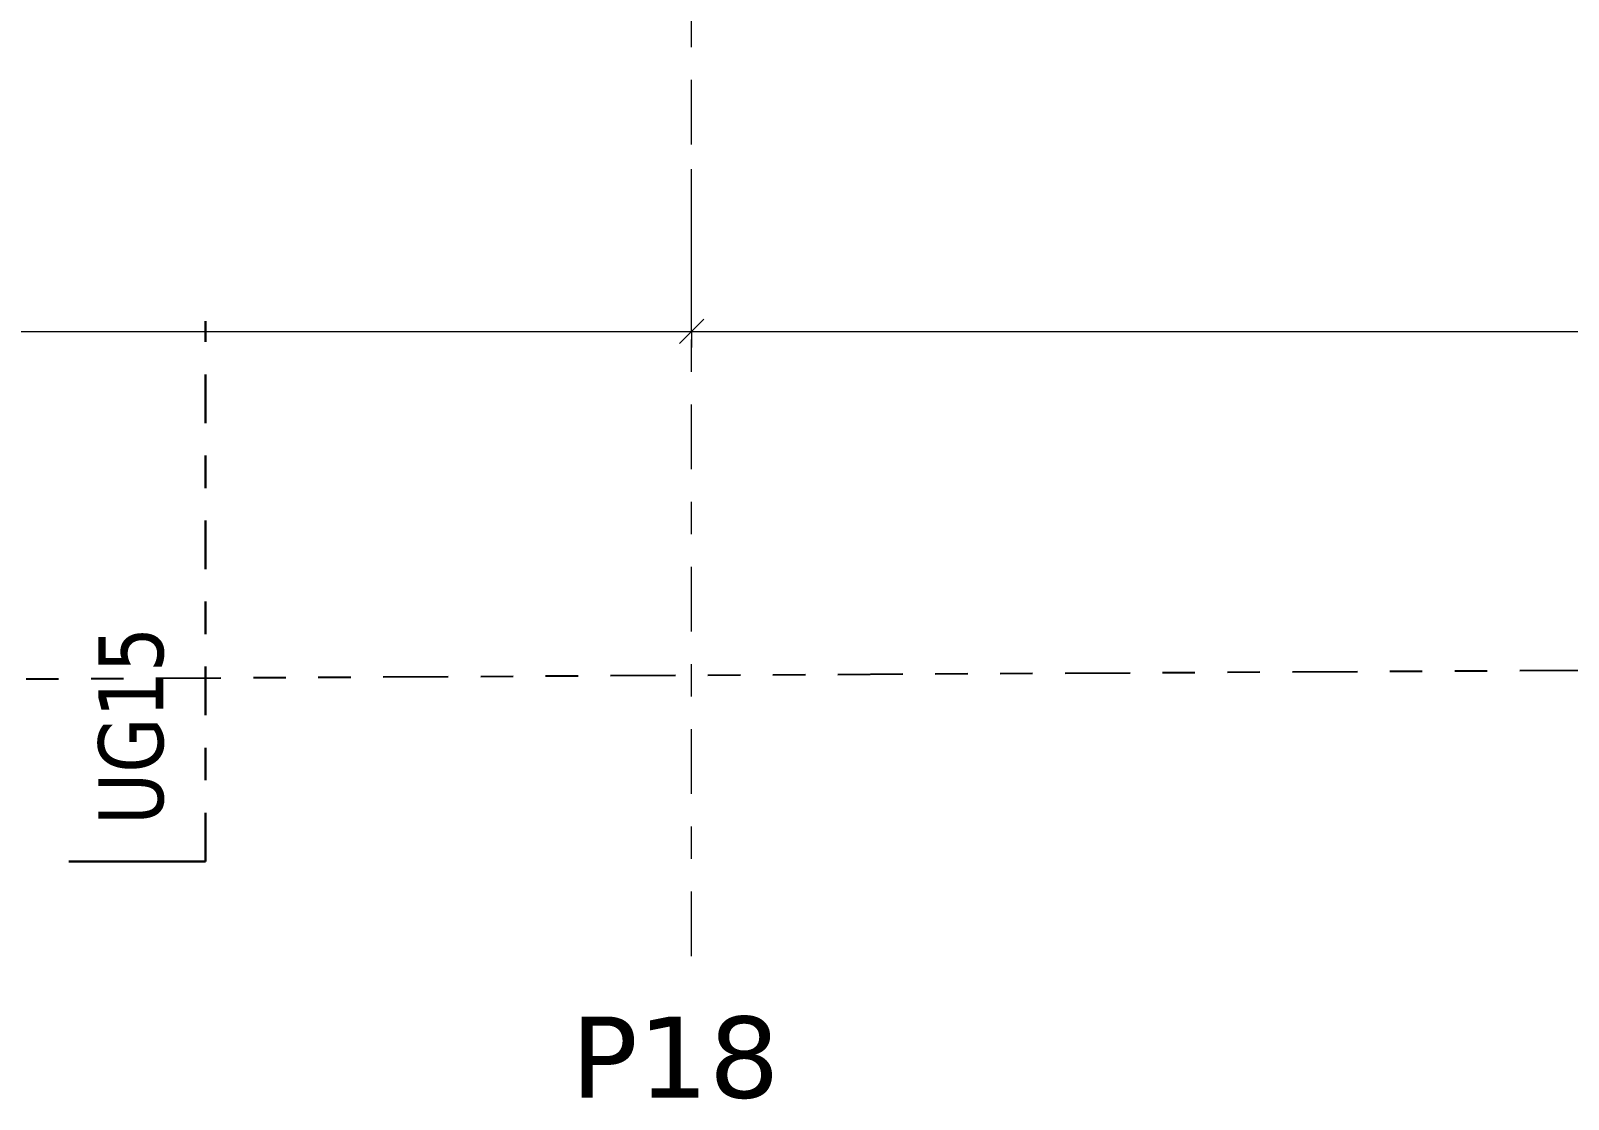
# Model space of a CAD drawing. Header units: metres. Extents: x -86 to 44, y -23 to 39.
# Drawn here: x 16.517 to 21.252, y -21.098 to -17.807 of the extents above; entities that cross this region are included whole.
import ezdxf

# ---------------------------------------------------------------- set-up
doc = ezdxf.new("R2010")
doc.units = ezdxf.units.M
for name, pattern in [('_Grundgrenze_', [0.45, 0.2, -0.05, 0.05, -0.05, 0.05, -0.05]), ('_Rasterlinie_', [0.375, 0.2, -0.05, 0.075, -0.05]), ('_Schnittlinie_', [0.3, 0.15, -0.05, 0.05, -0.05]), ('Strichpunkt - Weit', [0.5, 0.2, -0.15, 0, -0.15])]:
    doc.linetypes.add(name, pattern=pattern)
for name, color, linetype, lineweight in [('A-____-____-DIMS', 7, 'Continuous', 5), ('A-____-____-DIMS-50', 7, 'Continuous', 5), ('S-GRID-____-OTLN', 7, 'Continuous', 5)]:
    doc.layers.add(name, color=color, linetype=linetype, lineweight=lineweight)
for name, color, linetype, lineweight, true_color in [('C-PROP-LINE-OTLN', 7, '_Grundgrenze_', 25, 0x800000), ('G-____-____-SYMB', 7, 'Strichpunkt - Weit', 5, 0x008080), ('S-GRID-____-IDEN', 7, 'Continuous', 9, 0x5555aa)]:
    doc.layers.add(name, color=color, linetype=linetype, lineweight=lineweight, true_color=true_color)
doc.styles.add('Arial_B', font='arial.ttf', dxfattribs={"height": 0.103175})
doc.styles.add('Verdana_1', font='verdana.ttf', dxfattribs={"width": 0.8, "height": 0.2})
doc.styles.add('Verdana_B', font='verdana.ttf', dxfattribs={"height": 0.25})
doc.dimstyles.new('SUB_Rohbau_Aussen_Vermassung', dxfattribs={"dimscale": 0.3048, "dimtxt": 0.102026, "dimasz": 0.246063, "dimexe": 0.164042, "dimexo": 0.0625, "dimgap": 0.123031, "dimtad": 1, "dimrnd": 0.005, "dimzin": 0, "dimdsep": 46, "dimtxsty": 'Arial_B', "dimblk1": 'OBLIQUE', "dimblk2": 'OBLIQUE', "dimsah": 1, "dimcen": 0.09, "dimazin": 0, "dimtfac": 1, "dimtdec": 4, "dimtix": 1, "dimtmove": 0, "dimatfit": 3, "dimfxl": 1.64042, "dimfxlon": 1, "dimtvp": 1, "dimtfill": 1, "dimtolj": 1, "dimtzin": 0, "dimarcsym": 2})

# ---------------------------------------------------------------- blocks, each defined once
blk = doc.blocks.new('Family - ___-13919876--01_UG_OK_FFB_AF')
at = {"layer": 'C-PROP-LINE-OTLN'}
blk.add_line((-78.996, -20.3395), (31.8391, -19.7177), dxfattribs=at)
blk = doc.blocks.new('DIMBLOCK12--01_UG_OK_FFB_AF')
at = {"layer": 'A-____-____-DIMS-50'}
for p, q in [((10.727, -18.7334), (10.727, -18.2334)), ((18.552, -18.7334), (18.552, -18.2334)), ((10.727, -18.7334), (10.7645, -18.6959)), ((18.552, -18.7334), (18.5895, -18.6959)), ((10.727, -18.7334), (10.6895, -18.7709)), ((10.727, -18.7334), (18.552, -18.7334)), ((10.727, -18.7334), (10.727, -18.7834)), ((18.552, -18.7334), (18.5145, -18.7709)), ((18.552, -18.7334), (18.552, -18.7834))]:
    blk.add_line(p, q, dxfattribs=at)
at = {"layer": 'A-____-____-DIMS-50', "color": 0, "insert": (14.4778, -18.5588), "char_height": 0.103175, "width": 0.388091, "attachment_point": 1, "line_spacing_factor": 0.941778, "style": 'Arial_B', "bg_fill": 3, "box_fill_scale": 1.25, "bg_fill_color": 256, "bg_fill_true_color": 13158600, "bg_fill_transparency": 0}
blk.add_mtext('7.82\\A2\\H0.5x;\\S5^  ;\\H2x;', dxfattribs=at)
blk = doc.blocks.new('_Oblique')
at = {"color": 0, "linetype": 'ByBlock', "lineweight": -2}
blk.add_line((-0.5, -0.5), (0.5, 0.5), dxfattribs=at)
blk = doc.blocks.new('DIMBLOCK13--01_UG_OK_FFB_AF')
at = {"layer": 'A-____-____-DIMS-50'}
for p, q in [((18.552, -18.7334), (18.552, -18.2334)), ((25.752, -18.7334), (25.752, -18.2334)), ((18.552, -18.7334), (18.5895, -18.6959)), ((25.752, -18.7334), (25.7895, -18.6959)), ((18.552, -18.7334), (18.5145, -18.7709)), ((18.552, -18.7334), (25.752, -18.7334)), ((18.552, -18.7334), (18.552, -18.7834)), ((25.752, -18.7334), (25.7145, -18.7709)), ((25.752, -18.7334), (25.752, -18.7834))]:
    blk.add_line(p, q, dxfattribs=at)
at = {"layer": 'A-____-____-DIMS-50', "color": 0, "insert": (22.0163, -18.5588), "char_height": 0.10317, "width": 0.325653, "attachment_point": 1, "line_spacing_factor": 0.941778, "style": 'Arial_B', "bg_fill": 3, "box_fill_scale": 1.25, "bg_fill_color": 256, "bg_fill_true_color": 13158600, "bg_fill_transparency": 0}
blk.add_mtext('7.20', dxfattribs=at)
blk = doc.blocks.new('Schnitt - Name _Anfang-23756349--01_UG_OK_FFB_AF')
at = {"layer": 'G-____-____-SYMB', "color": 1, "linetype": 'Continuous', "lineweight": 30, "true_color": 0xff0000}
blk.add_line((0, 0.008426), (0, 0), dxfattribs=at)

msp = doc.modelspace()

# ---------------------------------------------------------------- block references
at = {"layer": 'C-PROP-LINE-OTLN'}
msp.add_blockref('Family - ___-13919876--01_UG_OK_FFB_AF', (0, 0), dxfattribs=at)
at = {"layer": 'G-____-____-SYMB', "color": 1, "linetype": 'Continuous', "lineweight": 30, "true_color": 0xff0000, "xscale": 49.99999999999998, "yscale": 49.99999999999998, "zscale": 49.99999999999998, "rotation": 89.99999999999991}
msp.add_blockref('Schnitt - Name _Anfang-23756349--01_UG_OK_FFB_AF', (17.0552, -20.3658), dxfattribs=at)

# ---------------------------------------------------------------- texts
at = {"layer": 'G-____-____-SYMB', "color": 1, "linetype": 'Continuous', "true_color": 0xff0000, "insert": (16.7248, -20.2536), "char_height": 0.2, "width": 0.740759, "attachment_point": 1, "rotation": 90, "style": 'Verdana_1'}
msp.add_mtext('UG15', dxfattribs=at)
at = {"layer": 'S-GRID-____-IDEN', "color": 8, "lineweight": 5, "true_color": 0x808080, "insert": (18.18, -20.8436), "char_height": 0.25, "width": 0.89789, "attachment_point": 1, "style": 'Verdana_B'}
msp.add_mtext('P18', dxfattribs=at)

# ---------------------------------------------------------------- next in the draw order: dimensions: what is measured, and where the dimension line sits
at = {"layer": 'A-____-____-DIMS'}
dim = msp.add_linear_dim(base=(18.552, -18.7334), p1=(10.727, -18.2334), p2=(18.552, -18.2334), text='\\A1;7.82\\Q;{\\A1;{\\H0.5x;\\S5^ ;}}', dimstyle='SUB_Rohbau_Aussen_Vermassung', override={"dimpost": '<>', "dimfxl": 7.825}, dxfattribs=at)
dim.commit()
dim.dimension.update_dxf_attribs({"geometry": 'DIMBLOCK12--01_UG_OK_FFB_AF', "text_midpoint": (14.6395, -18.6432)})

# ---------------------------------------------------------------- next in the draw order: linework, layer by layer
at = {"layer": 'G-____-____-SYMB', "color": 1, "linetype": '_Schnittlinie_', "lineweight": 30, "true_color": 0xff0000}
msp.add_line((17.0552, -20.3658), (17.0552, -18.7014), dxfattribs=at)

# ---------------------------------------------------------------- next in the draw order: dimensions: what is measured, and where the dimension line sits
at = {"layer": 'A-____-____-DIMS'}
dim = msp.add_linear_dim(base=(25.752, -18.7334), p1=(18.552, -18.2334), p2=(25.752, -18.2334), dimstyle='SUB_Rohbau_Aussen_Vermassung', override={"dimpost": '<>', "dimfxl": 7.2}, dxfattribs=at)
dim.commit()
dim.dimension.update_dxf_attribs({"geometry": 'DIMBLOCK13--01_UG_OK_FFB_AF', "text_midpoint": (22.152, -18.6433)})

# ---------------------------------------------------------------- next in the draw order: linework, layer by layer
at = {"layer": 'S-GRID-____-OTLN', "color": 8, "linetype": '_Rasterlinie_', "true_color": 0x808080}
msp.add_line((18.552, -20.6582), (18.552, -5.3534), dxfattribs=at)

doc.saveas('drawing.dxf')
